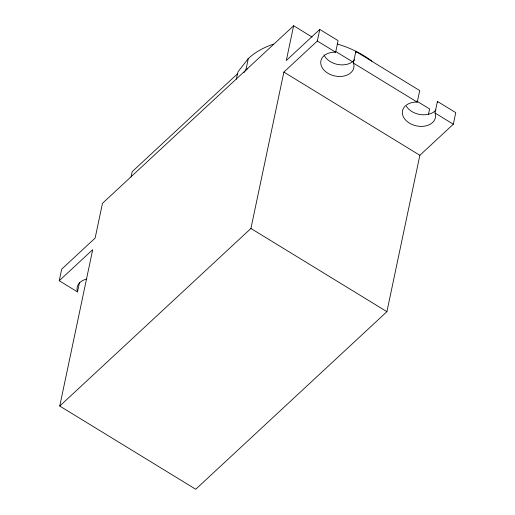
<?xml version="1.0" encoding="UTF-8"?>
<svg xmlns="http://www.w3.org/2000/svg" width="515" height="515" viewBox="0 0 515 515"><rect width="100%" height="100%" fill="white"/><g stroke="black" fill="none" stroke-linecap="round" stroke-linejoin="round"><path stroke-width="0.77" d="M79.452 282.645L77.501 291.915L59.244 280.739L61.684 269.158L95.14 238.078L102.466 203.328L293.64 25.75L312 36.983M293.64 25.75L286.314 60.5L319.77 29.426L338.085 40.633L335.645 52.215L334.789 52.144A16.802 11.922 11.9 0 0 320.935 64.491A16.802 11.922 11.9 0 0 339.932 76.478A16.802 11.922 11.9 0 0 353.779 64.124L353.361 63.055L355.807 51.474L419.706 90.569L417.266 102.157L416.094 102.073A16.802 11.922 11.9 0 0 402.576 114.626A16.802 11.922 11.9 0 0 421.804 126.394A16.802 11.922 11.9 0 0 435.323 113.841L434.975 112.991L437.415 101.41L455.756 112.631L453.316 124.212L419.86 155.292L386.907 311.672L195.732 489.25L59.746 406.045L92.7 249.666L59.244 280.739M131.061 177.031L132.201 171.63L237.479 73.838L238.233 71.469L248.288 58.562A84.003 59.605 11.9 0 1 273.613 44.097M236.34 79.246L237.479 73.838M243.93 72.602L245.842 70.143L248.288 58.562M59.746 406.045L250.921 228.467L283.874 72.087L317.33 41.007L319.77 29.426M428.486 114.362L429.626 108.955L416.706 101.049M335.793 51.545L352.794 61.942M317.33 41.007L335.645 52.215M353.361 63.055L417.266 102.157M434.975 112.991L453.316 124.212M283.874 72.087L419.86 155.292M250.921 228.467L386.907 311.672M437.415 101.41L437.763 102.253M355.807 51.474L356.219 52.543M77.501 291.915L76.986 289.012A16.802 11.922 11.9 0 1 86.591 279.085M337.454 44.078A84.003 59.605 11.9 0 1 371.914 61.105M354.597 59.727A16.802 11.922 11.9 0 1 338.471 64.6A16.802 11.922 11.9 0 1 323.986 54.815M435.915 109.998A16.802 11.922 11.9 0 1 420.781 114.626A16.802 11.922 11.9 0 1 406.316 106.18M245.842 70.143A84.003 59.605 11.9 0 1 247.503 68.662"/></g></svg>
